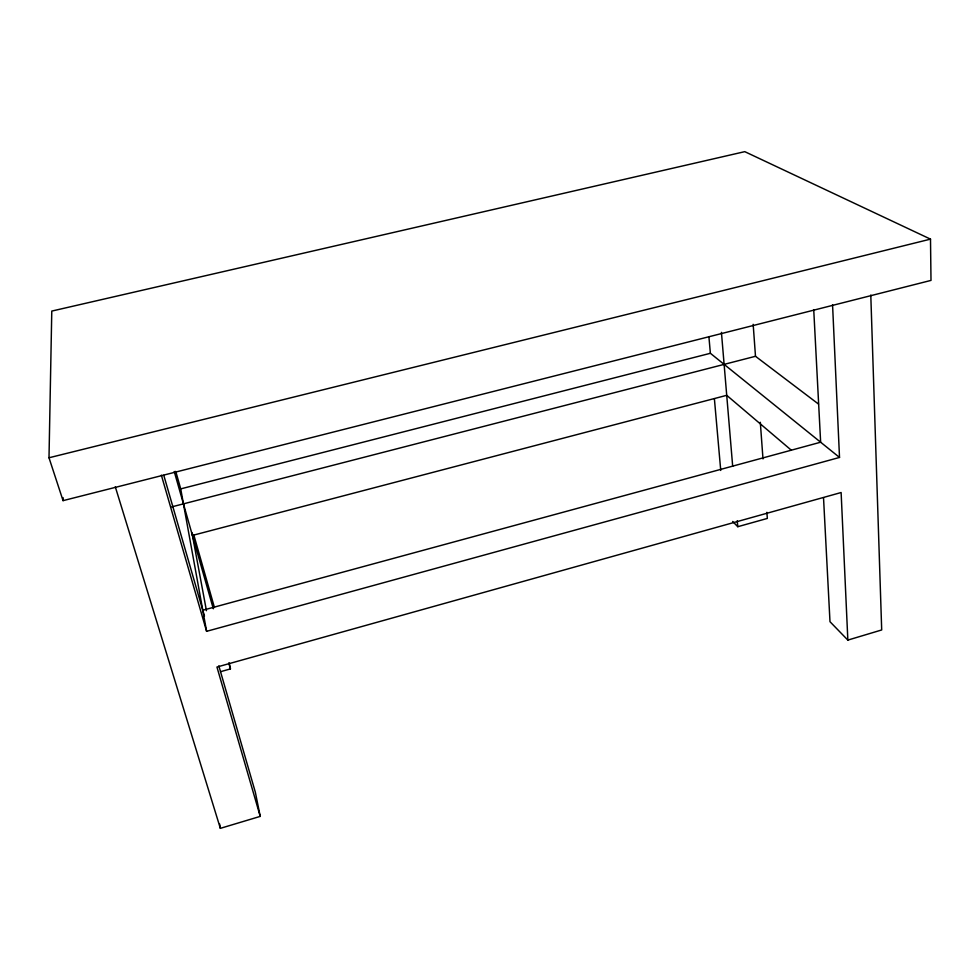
<?xml version="1.0" encoding="UTF-8"?>
<svg xmlns="http://www.w3.org/2000/svg" width="980" height="980" viewBox="0 0 980 980"><rect width="100%" height="100%" fill="white"/><g stroke="black" fill="none" stroke-linecap="round" stroke-linejoin="round"><path stroke-width="1.47" d="M49 457.77L51.781 311.077L744.776 151.655L930.498 239.132L931 280.403L63.063 500.645L49 457.77L930.498 239.132M115.297 486.815L220.353 828.345L260.227 816.389L255.339 792.22L218.846 665.873M823.543 498.024L829.986 621.7L847.847 640.099L881.694 629.956L870.791 295.029M220.512 671.692L230.435 668.911L229.259 663.068M732.66 521.458L737.769 526.713L767.328 518.432L766.887 512.32M161.357 475.165L206.609 631.328L839.517 457.44L832.559 304.682M202.774 610.246L820.64 442.213L813.731 309.631M192.435 535.423L726.719 395.32L791.301 450.188M171.794 506.868L755.494 356.291L818.52 404.079M206.609 631.328L180.724 488.885L710.378 353.29L839.517 457.44M260.227 816.389L216.948 667.037L841.122 492.524L847.847 640.099M163.782 475.288L204.465 616.089M175.751 471.38L180.724 488.885M193.697 534.529L214.449 607.551M174.232 471.49L213.309 608.764M228.769 663.043L230.435 668.911M191.909 532.606L206.449 610.687M219.655 824.009L220.353 828.345M708.895 336.655L710.378 353.29M714.408 398.921L720.741 470.449M721.427 332.355L732.685 466.296M737.254 520.674L737.769 526.713M753.167 324.319L755.494 356.291M760.308 422.282L762.991 458.91M63.051 497.607L63.063 500.645"/></g></svg>
